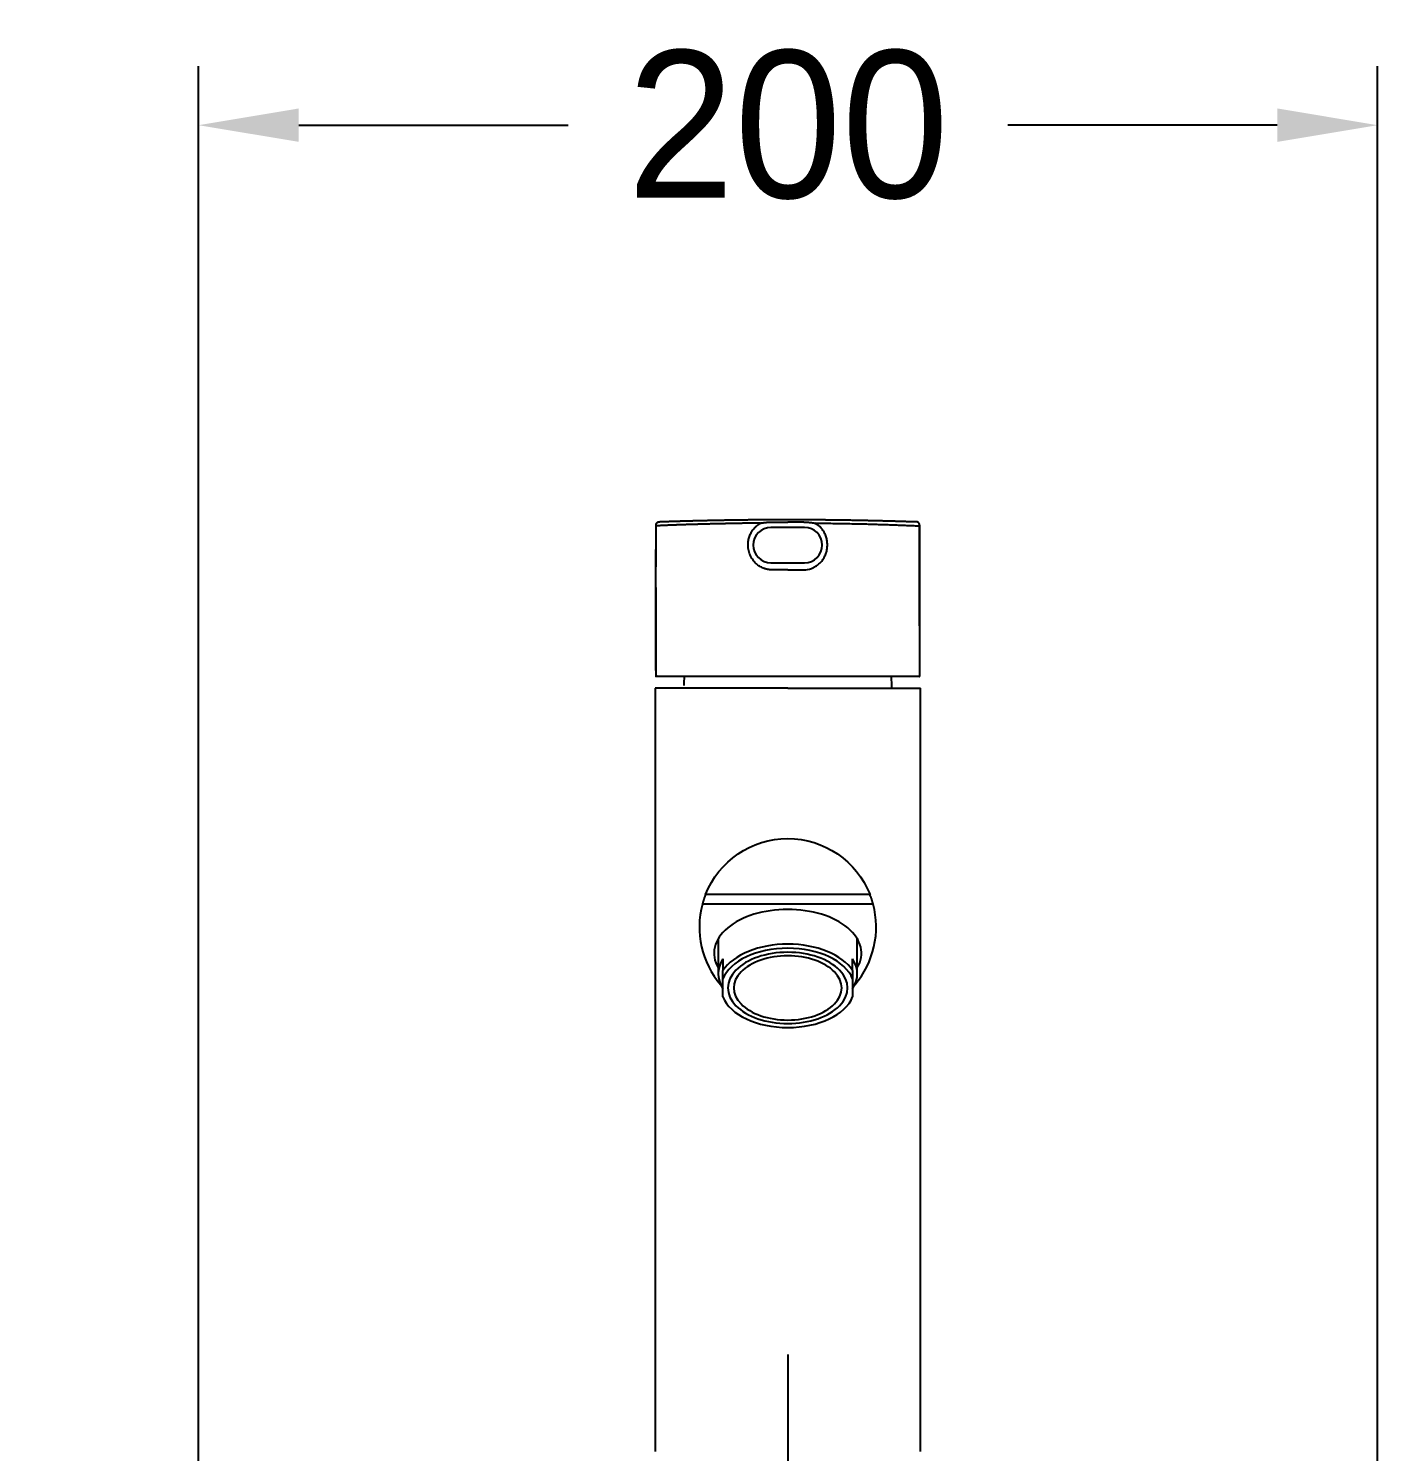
# Model space of a CAD drawing. Header units: millimetres. Extents: x 0 to 1800, y -67 to 2530.
# Drawn here: x 293.9 to 522.8, y 938.6 to 1180.1 of the extents above; entities that cross this region are included whole.
import ezdxf
from ezdxf.lldxf.tags import DXFTag

# ---------------------------------------------------------------- set-up
doc = ezdxf.new("R2010")
doc.units = ezdxf.units.MM
doc.layers.get('Defpoints').update_dxf_attribs({"color": 1})
doc.layers.add('내부선 및 부속', color=4, linetype='Continuous')
doc.layers.add('중심선', color=1, linetype='DASHED')
doc.styles.add('____', font='Gulim.ttf')
tags = doc.linetypes.add('DASHDOT', pattern=[70, 31, -13, 13, -13]).pattern_tags.tags
tags[10:11] = [DXFTag(74, 4), DXFTag(75, 0), DXFTag(340, '0'), DXFTag(46, 0.0), DXFTag(50, 0.0), DXFTag(44, 0.0), DXFTag(45, 0.0)]
tags[8:9] = [DXFTag(74, 4), DXFTag(75, 0), DXFTag(340, '0'), DXFTag(46, 0.0), DXFTag(50, 0.0), DXFTag(44, 0.0), DXFTag(45, 0.0)]
tags[6:7] = [DXFTag(74, 4), DXFTag(75, 0), DXFTag(340, '0'), DXFTag(46, 0.0), DXFTag(50, 0.0), DXFTag(44, 0.0), DXFTag(45, 0.0)]
tags[4:5] = [DXFTag(74, 4), DXFTag(75, 0), DXFTag(340, '0'), DXFTag(46, 0.0), DXFTag(50, 0.0), DXFTag(44, 0.0), DXFTag(45, 0.0)]
tags = doc.linetypes.add('DASHED', pattern=[25.72, 12.86, -12.86]).pattern_tags.tags
tags[6:7] = [DXFTag(74, 4), DXFTag(75, 0), DXFTag(340, '0'), DXFTag(46, 0.0), DXFTag(50, 0.0), DXFTag(44, 0.0), DXFTag(45, 0.0)]
tags[4:5] = [DXFTag(74, 4), DXFTag(75, 0), DXFTag(340, '0'), DXFTag(46, 0.0), DXFTag(50, 0.0), DXFTag(44, 0.0), DXFTag(45, 0.0)]
doc.dimstyles.new('MSADIM', dxfattribs={"dimtxt": 33, "dimasz": 17, "dimexe": 10, "dimexo": 7.5, "dimgap": 10, "dimtad": 0, "dimtih": 1, "dimtoh": 1, "dimdec": 0, "dimzin": 1, "dimdsep": 46, "dimtxsty": '____', "dimcen": 11.25, "dimadec": 0, "dimazin": 0, "dimtfac": 1, "dimtdec": 0, "dimtix": 1, "dimtmove": 0, "dimatfit": 3, "dimfxl": 1, "dimtolj": 1, "dimtzin": 1, "dimarcsym": 0})

# ---------------------------------------------------------------- blocks, each defined once
blk = doc.blocks.new('*D39')
at = {"color": 0, "lineweight": -2, "transparency": 16777216}
for p, q in [((322.79, 875.03), (322.79, 1173.65)), ((522.79, 875.03), (522.79, 1173.65)), ((339.79, 1163.65), (385.5, 1163.65)), ((505.79, 1163.65), (460.09, 1163.65))]:
    blk.add_line(p, q, dxfattribs=at)
at = {"color": 0, "transparency": 16777216}
for points in [[(339.79, 1166.49), (339.79, 1160.82), (322.79, 1163.65)], [(505.79, 1166.49), (505.79, 1160.82), (522.79, 1163.65)]]:
    blk.add_solid(points, dxfattribs=at)
at = {"layer": 'Defpoints', "color": 0, "transparency": 16777216}
for p in [(322.79, 1163.65), (322.79, 867.53), (522.79, 867.53)]:
    blk.add_point(p, dxfattribs=at)
at = {"color": 0, "transparency": 16777216, "insert": (422.79, 1163.65), "char_height": 25, "attachment_point": 5, "style": '____', "bg_fill": 3, "box_fill_scale": 1.1, "bg_fill_color": 256, "bg_fill_true_color": 13158600, "bg_fill_transparency": 0}
blk.add_mtext('\\A1;200', dxfattribs=at)
blk = doc.blocks.new('*D42')
at = {"color": 0, "lineweight": -2, "transparency": 16777216}
for p, q in [((151.38, 952.12), (151.38, 969.12)), ((197.52, 935.12), (141.38, 935.12)), ((295.29, 850.03), (141.38, 850.03)), ((151.38, 833.03), (151.38, 816.03))]:
    blk.add_line(p, q, dxfattribs=at)
at = {"color": 0, "transparency": 16777216}
for points in [[(148.55, 952.12), (154.22, 952.12), (151.38, 935.12)], [(148.55, 833.03), (154.22, 833.03), (151.38, 850.03)]]:
    blk.add_solid(points, dxfattribs=at)
at = {"layer": 'Defpoints', "color": 0, "transparency": 16777216}
for p in [(151.38, 935.12), (205.02, 935.12), (302.79, 850.03)]:
    blk.add_point(p, dxfattribs=at)
at = {"color": 0, "transparency": 16777216, "insert": (151.38, 892.57), "char_height": 25, "attachment_point": 5, "style": '____', "bg_fill": 3, "box_fill_scale": 1.1, "bg_fill_color": 256, "bg_fill_true_color": 13158600, "bg_fill_transparency": 0}
blk.add_mtext('\\A1;85', dxfattribs=at)

msp = doc.modelspace()

# ---------------------------------------------------------------- dimensions: what is measured, and where the dimension line sits
dim = msp.add_linear_dim(base=(322.79, 1163.65), p1=(522.79, 867.53), p2=(322.79, 867.53), dimstyle='MSADIM', override={"dimtxt": 25, "dimtofl": 0, "dimfxl": 1.25, "dimtfill": 1})
dim.commit()
dim.dimension.update_dxf_attribs({"geometry": '*D39', "text_midpoint": (422.79, 1163.65)})
dim = msp.add_linear_dim(base=(151.38, 935.12), p1=(302.79, 850.03), p2=(205.02, 935.12), angle=90, dimstyle='MSADIM', override={"dimtxt": 25, "dimtofl": 0, "dimfxl": 1.25, "dimtfill": 1})
dim.commit()
dim.dimension.update_dxf_attribs({"geometry": '*D42', "text_midpoint": (151.38, 892.57)})

# ---------------------------------------------------------------- next in the draw order: linework, layer by layer
at = {"layer": '내부선 및 부속', "extrusion": (-1, -2.22045e-16, 6.12323e-17)}
for p, q in [((400.97, 1096.39), (400.97, 1096.39)), ((444.51, 1096.39), (444.51, 1096.39)), ((425.59, 1095.42), (419.89, 1095.42)), ((419.89, 1089.42), (425.59, 1089.42)), ((422.74, 1068.12), (400.24, 1068.12)), ((400.24, 1068.12), (400.24, 938.65)), ((422.74, 1068.12), (445.24, 1068.12)), ((445.24, 938.65), (445.24, 1068.12)), ((437.23, 1031.51), (408.26, 1031.51)), ((436.7, 1033.12), (408.79, 1033.12)), ((410.94, 1025.62), (410.94, 1019.71)), ((434.54, 1019.71), (434.54, 1025.62)), ((411.74, 1022.25), (411.74, 1020.24)), ((433.74, 1020.24), (433.74, 1022.25)), ((411.74, 1015.76), (411.74, 1018.84)), ((433.74, 1018.84), (433.74, 1015.76)), ((414.81, 1012.5), (415.15, 1012.32)), ((430.33, 1012.32), (430.67, 1012.5))]:
    msp.add_line(p, q, dxfattribs=at)
at = {"layer": '내부선 및 부속'}
for centre, radius, start, end in [((419.89, 1092.42), 3, 90, 180), ((425.59, 1092.42), 3, 0, 90), ((419.89, 1092.42), 3, 180, 270), ((425.59, 1092.42), 3, 270, 0), ((433.45, 1068.02), 28.36, 175.7274, 178.8354), ((412.03, 1068.02), 28.36, 0, 4.2714), ((433.45, 1068.02), 28.36, 179.4001, 180), ((422.74, 1027.62), 15, 164.9433, 220.7087), ((422.74, 1027.62), 15, 319.2913, 15.0567)]:
    msp.add_arc(centre, radius, start, end, dxfattribs=at)
at = {"layer": '내부선 및 부속', "extrusion": (-6.12323e-17, -1.35963e-32, -1)}
for start, end in [(21.5255, 90), (90, 158.4745)]:
    msp.add_arc((-422.74, 1027.62), 15, start, end, dxfattribs=at)
at = {"layer": '내부선 및 부속'}
for centre, major_axis, start_param, end_param in [((422.74, 1023.17), (-12.5, 0), 4.712389, 6.619385), ((422.74, 1023.17), (-12.5, 0), 2.805393, 4.712389), ((422.74, 1017.7), (-11.8, 0), 4.712389, 5.912843), ((422.74, 1017.3), (11.3, 0), 0.230941, 2.910651), ((422.74, 1017.7), (-11.8, 0), 3.511935, 4.712389), ((422.74, 1019.71), (-11.8, 0), 5.912843, 6.653528), ((422.74, 1017.3), (10.15, 0), 1.570796, 4.712389), ((422.74, 1017.3), (9.15, 0), 1.570796, 4.712389), ((422.74, 1017.3), (-10.15, 0), 1.570796, 4.712389), ((422.74, 1017.3), (-9.15, 0), 1.570796, 4.712389), ((422.74, 1019.71), (-11.8, 0), 2.77125, 3.511935), ((422.74, 1017.3), (11.3, 0), 3.372534, 6.052244), ((422.74, 1017.7), (-11.8, 0), 0.834172, 0.834187), ((422.74, 1017.7), (-11.8, 0), 2.307406, 2.30742)]:
    msp.add_ellipse(centre, major_axis=major_axis, ratio=0.595228, start_param=start_param, end_param=end_param, dxfattribs=at)
for points, knots in [([(400.39, 1095.79), (400.39, 1095.8), (400.39, 1095.81), (400.39, 1095.82), (400.39, 1095.83), (400.39, 1095.84), (400.39, 1095.85), (400.4, 1095.87), (400.4, 1095.88), (400.4, 1095.89), (400.4, 1095.9), (400.4, 1095.92), (400.41, 1095.93), (400.41, 1095.94), (400.41, 1095.95), (400.42, 1095.97), (400.42, 1095.98), (400.42, 1095.99), (400.43, 1096), (400.43, 1096.01), (400.44, 1096.03), (400.44, 1096.04), (400.45, 1096.05), (400.46, 1096.06), (400.46, 1096.07), (400.47, 1096.09), (400.48, 1096.1), (400.48, 1096.11), (400.49, 1096.12), (400.5, 1096.13), (400.5, 1096.14), (400.51, 1096.15), (400.52, 1096.16), (400.53, 1096.17), (400.54, 1096.19), (400.55, 1096.2), (400.56, 1096.21), (400.57, 1096.22), (400.58, 1096.23), (400.59, 1096.24), (400.6, 1096.25), (400.61, 1096.26), (400.63, 1096.27), (400.64, 1096.28), (400.66, 1096.29), (400.67, 1096.3), (400.69, 1096.31), (400.71, 1096.32), (400.73, 1096.33), (400.75, 1096.34), (400.76, 1096.35), (400.79, 1096.36), (400.81, 1096.36), (400.83, 1096.37), (400.85, 1096.38), (400.87, 1096.38), (400.9, 1096.39), (400.92, 1096.39), (400.95, 1096.39), (400.96, 1096.39), (400.97, 1096.39)], [0, 0, 0, 0, 0.012764, 0.025613, 0.038546, 0.051561, 0.064659, 0.077839, 0.091102, 0.104447, 0.117876, 0.13139, 0.144988, 0.158669, 0.172428, 0.186262, 0.200166, 0.214137, 0.22817, 0.242262, 0.256408, 0.270605, 0.284848, 0.299135, 0.313462, 0.327825, 0.342221, 0.356647, 0.371101, 0.385579, 0.400079, 0.4146, 0.429139, 0.443696, 0.458268, 0.472854, 0.487452, 0.50302, 0.51932, 0.536344, 0.554085, 0.572531, 0.591669, 0.611483, 0.631954, 0.653061, 0.67478, 0.697081, 0.719933, 0.743303, 0.767167, 0.791509, 0.816307, 0.841538, 0.867172, 0.893176, 0.919511, 0.946129, 0.972979, 1, 1, 1, 1]), ([(400.39, 1095.79), (400.39, 1095.8), (400.39, 1095.81), (400.39, 1095.82), (400.39, 1095.83), (400.39, 1095.84), (400.39, 1095.85), (400.4, 1095.87), (400.4, 1095.88), (400.4, 1095.89), (400.4, 1095.9), (400.4, 1095.92), (400.41, 1095.93), (400.41, 1095.94), (400.41, 1095.95), (400.42, 1095.97), (400.42, 1095.98), (400.42, 1095.99), (400.43, 1096), (400.43, 1096.01), (400.44, 1096.03), (400.44, 1096.04), (400.45, 1096.05), (400.46, 1096.06), (400.46, 1096.07), (400.47, 1096.09), (400.47, 1096.1), (400.48, 1096.11), (400.49, 1096.12), (400.5, 1096.13), (400.5, 1096.14), (400.51, 1096.15), (400.52, 1096.16), (400.53, 1096.17), (400.54, 1096.19), (400.55, 1096.2), (400.57, 1096.22), (400.6, 1096.25), (400.64, 1096.28), (400.69, 1096.31), (400.73, 1096.33), (400.76, 1096.35), (400.79, 1096.36), (400.81, 1096.36), (400.83, 1096.37), (400.85, 1096.38), (400.88, 1096.38), (400.9, 1096.39), (400.92, 1096.39), (400.95, 1096.39), (400.96, 1096.39), (400.97, 1096.39)], [0, 0, 0, 0, 0.013002, 0.026054, 0.039157, 0.052311, 0.065518, 0.078777, 0.092088, 0.105453, 0.118872, 0.132344, 0.145872, 0.159454, 0.173092, 0.186785, 0.200535, 0.214342, 0.228206, 0.242127, 0.256106, 0.270143, 0.284239, 0.298395, 0.312609, 0.326883, 0.341218, 0.355613, 0.370069, 0.384586, 0.399165, 0.413806, 0.428509, 0.443274, 0.458103, 0.472994, 0.48795, 0.550223, 0.613074, 0.67652, 0.740579, 0.766472, 0.792376, 0.81829, 0.844216, 0.870152, 0.896099, 0.922058, 0.948027, 0.974008, 1, 1, 1, 1]), ([(418.14, 1096.14), (418.11, 1096.14), (418.06, 1096.14), (417.98, 1096.14), (417.9, 1096.14), (417.81, 1096.14), (417.73, 1096.14), (417.65, 1096.14), (417.57, 1096.14), (417.49, 1096.14), (417.41, 1096.14), (417.32, 1096.14), (417.24, 1096.13), (417.16, 1096.13), (417.07, 1096.13), (416.99, 1096.13), (416.91, 1096.13), (416.82, 1096.13), (416.74, 1096.13), (416.65, 1096.13), (416.57, 1096.13), (416.49, 1096.13), (416.4, 1096.12), (416.31, 1096.12), (416.23, 1096.12), (416.14, 1096.12), (416.06, 1096.12), (415.97, 1096.12), (415.88, 1096.12), (415.8, 1096.12), (415.71, 1096.12), (415.62, 1096.11), (415.54, 1096.11), (415.45, 1096.11), (415.36, 1096.11), (415.27, 1096.11), (415.18, 1096.11), (415.09, 1096.11), (415.01, 1096.11), (414.92, 1096.1), (414.83, 1096.1), (414.74, 1096.1), (414.65, 1096.1), (414.56, 1096.1), (414.47, 1096.1), (414.38, 1096.1), (414.29, 1096.09), (414.2, 1096.09), (414.11, 1096.09), (414.01, 1096.09), (413.92, 1096.09), (413.83, 1096.09), (413.74, 1096.08), (413.65, 1096.08), (413.56, 1096.08), (413.46, 1096.08), (413.37, 1096.08), (413.28, 1096.08), (413.19, 1096.07), (413.09, 1096.07), (413, 1096.07), (412.91, 1096.07), (412.82, 1096.07), (412.72, 1096.07), (412.63, 1096.06), (412.53, 1096.06), (412.44, 1096.06), (412.35, 1096.06), (412.25, 1096.06), (412.16, 1096.05), (412.06, 1096.05), (411.97, 1096.05), (411.87, 1096.05), (411.78, 1096.05), (411.69, 1096.04), (411.59, 1096.04), (411.5, 1096.04), (411.4, 1096.04), (411.3, 1096.04), (411.21, 1096.03), (411.11, 1096.03), (411.02, 1096.03), (410.92, 1096.03), (410.83, 1096.03), (410.73, 1096.02), (410.63, 1096.02), (410.54, 1096.02), (410.44, 1096.02), (410.35, 1096.01), (410.25, 1096.01), (410.15, 1096.01), (410.06, 1096.01), (409.96, 1096.01), (409.86, 1096), (409.77, 1096), (409.67, 1096), (409.57, 1096), (409.48, 1095.99), (409.38, 1095.99), (409.28, 1095.99), (409.19, 1095.99), (409.09, 1095.98), (408.99, 1095.98), (408.9, 1095.98), (408.8, 1095.98), (408.7, 1095.97), (408.61, 1095.97), (408.51, 1095.97), (408.38, 1095.97), (408.21, 1095.96), (408.01, 1095.96), (407.81, 1095.95), (407.61, 1095.94), (407.42, 1095.94), (407.22, 1095.93), (407.03, 1095.93), (406.85, 1095.92), (406.66, 1095.92), (406.48, 1095.91), (406.3, 1095.91), (406.12, 1095.9), (405.95, 1095.9), (405.78, 1095.89), (405.61, 1095.89), (405.44, 1095.88), (405.28, 1095.88), (405.11, 1095.87), (404.95, 1095.86), (404.8, 1095.86), (404.64, 1095.85), (404.49, 1095.85), (404.34, 1095.84), (404.19, 1095.84), (404.04, 1095.83), (403.9, 1095.83), (403.76, 1095.82), (403.62, 1095.82), (403.48, 1095.81), (403.35, 1095.81), (403.21, 1095.8), (403.08, 1095.8), (402.96, 1095.79), (402.83, 1095.79), (402.71, 1095.78), (402.58, 1095.78), (402.46, 1095.77), (402.35, 1095.77), (402.23, 1095.76), (402.12, 1095.76), (402, 1095.75), (401.9, 1095.75), (401.79, 1095.75), (401.68, 1095.74), (401.58, 1095.74), (401.48, 1095.73), (401.38, 1095.73), (401.28, 1095.72), (401.18, 1095.72), (401.09, 1095.71), (400.99, 1095.71), (400.9, 1095.7), (400.81, 1095.7), (400.72, 1095.69), (400.64, 1095.69), (400.55, 1095.68), (400.47, 1095.68), (400.42, 1095.68), (400.39, 1095.67)], [0, 0, 0, 0, 0.003672, 0.007358, 0.011058, 0.014773, 0.018502, 0.022246, 0.026004, 0.029777, 0.033564, 0.037366, 0.041181, 0.045012, 0.048857, 0.052716, 0.05659, 0.060478, 0.06438, 0.068297, 0.072229, 0.076174, 0.080135, 0.08411, 0.088099, 0.092103, 0.096121, 0.100153, 0.1042, 0.108262, 0.112338, 0.116428, 0.120533, 0.124653, 0.128786, 0.132935, 0.137097, 0.141275, 0.145466, 0.149673, 0.153893, 0.158128, 0.162378, 0.166642, 0.170921, 0.175214, 0.179521, 0.183843, 0.18818, 0.192531, 0.196896, 0.201276, 0.20567, 0.210079, 0.214503, 0.218941, 0.223393, 0.22786, 0.232342, 0.236837, 0.241348, 0.245873, 0.250412, 0.254966, 0.259535, 0.264118, 0.268715, 0.273328, 0.277954, 0.282595, 0.287251, 0.291921, 0.296606, 0.301305, 0.306019, 0.310748, 0.315491, 0.320248, 0.32502, 0.329807, 0.334608, 0.339424, 0.344255, 0.3491, 0.353959, 0.358834, 0.363723, 0.368626, 0.373544, 0.378477, 0.383425, 0.388387, 0.393363, 0.398355, 0.403361, 0.408382, 0.413417, 0.418468, 0.423533, 0.428612, 0.433707, 0.438816, 0.44394, 0.449079, 0.454232, 0.459401, 0.464584, 0.469781, 0.474994, 0.48607, 0.497076, 0.508011, 0.518875, 0.529669, 0.540392, 0.551045, 0.561626, 0.572137, 0.582578, 0.592947, 0.603246, 0.613474, 0.623631, 0.633717, 0.643732, 0.653677, 0.66355, 0.673352, 0.683083, 0.692743, 0.702332, 0.71185, 0.721296, 0.730672, 0.739976, 0.749209, 0.75837, 0.767461, 0.776479, 0.785427, 0.794303, 0.803108, 0.811842, 0.820504, 0.829095, 0.837614, 0.846062, 0.854438, 0.862743, 0.870977, 0.879138, 0.887229, 0.895248, 0.903195, 0.911071, 0.918875, 0.926608, 0.934269, 0.941859, 0.949377, 0.956824, 0.964199, 0.971502, 0.978734, 0.985894, 0.992983, 1, 1, 1, 1]), ([(400.97, 1096.39), (400.98, 1096.39), (401.01, 1096.39), (401.05, 1096.39), (401.09, 1096.4), (401.13, 1096.4), (401.18, 1096.4), (401.22, 1096.4), (401.26, 1096.4), (401.3, 1096.4), (401.34, 1096.4), (401.39, 1096.41), (401.43, 1096.41), (401.47, 1096.41), (401.51, 1096.41), (401.56, 1096.41), (401.6, 1096.41), (401.64, 1096.41), (401.69, 1096.42), (401.73, 1096.42), (401.77, 1096.42), (401.82, 1096.42), (401.86, 1096.42), (401.91, 1096.42), (401.95, 1096.43), (402, 1096.43), (402.04, 1096.43), (402.08, 1096.43), (402.13, 1096.43), (402.18, 1096.43), (402.22, 1096.43), (402.27, 1096.44), (402.31, 1096.44), (402.36, 1096.44), (402.4, 1096.44), (402.45, 1096.44), (402.5, 1096.44), (402.54, 1096.44), (402.59, 1096.45), (402.64, 1096.45), (402.69, 1096.45), (402.73, 1096.45), (402.78, 1096.45), (402.83, 1096.45), (402.88, 1096.45), (402.92, 1096.46), (402.97, 1096.46), (403.02, 1096.46), (403.07, 1096.46), (403.12, 1096.46), (403.17, 1096.46), (403.22, 1096.47), (403.27, 1096.47), (403.31, 1096.47), (403.36, 1096.47), (403.41, 1096.47), (403.46, 1096.47), (403.51, 1096.47), (403.56, 1096.48), (403.61, 1096.48), (403.67, 1096.48), (403.72, 1096.48), (403.77, 1096.48), (403.82, 1096.48), (403.87, 1096.49), (403.92, 1096.49), (403.97, 1096.49), (404.02, 1096.49), (404.08, 1096.49), (404.13, 1096.49), (404.18, 1096.49), (404.23, 1096.5), (404.29, 1096.5), (404.34, 1096.5), (404.39, 1096.5), (404.44, 1096.5), (404.5, 1096.5), (404.55, 1096.51), (404.61, 1096.51), (404.66, 1096.51), (404.71, 1096.51), (404.77, 1096.51), (404.82, 1096.51), (404.88, 1096.51), (404.93, 1096.52), (404.99, 1096.52), (405.22, 1096.52), (405.63, 1096.54), (406.24, 1096.55), (406.87, 1096.57), (407.52, 1096.58), (408.18, 1096.6), (408.86, 1096.61), (409.55, 1096.63), (410.26, 1096.64), (410.97, 1096.66), (411.71, 1096.67), (412.45, 1096.68), (413.2, 1096.69), (413.96, 1096.71), (414.72, 1096.72), (415.5, 1096.73), (416.08, 1096.73), (416.44, 1096.74), (416.6, 1096.74), (416.76, 1096.74), (416.92, 1096.74), (417.08, 1096.74), (417.23, 1096.74), (417.39, 1096.74), (417.55, 1096.75), (417.71, 1096.75), (417.87, 1096.75), (418.03, 1096.75), (418.19, 1096.75), (418.35, 1096.75), (418.51, 1096.75), (418.67, 1096.75), (418.83, 1096.75), (418.99, 1096.76), (419.15, 1096.76), (419.31, 1096.76), (419.48, 1096.76), (419.64, 1096.76), (419.8, 1096.76), (419.96, 1096.76), (420.12, 1096.76), (420.28, 1096.76), (420.45, 1096.76), (420.61, 1096.76), (420.77, 1096.76), (420.94, 1096.76), (421.1, 1096.76), (421.26, 1096.76), (421.43, 1096.77), (421.59, 1096.77), (421.75, 1096.77), (421.92, 1096.77), (422.08, 1096.77), (422.25, 1096.77), (422.41, 1096.77), (422.58, 1096.77), (422.69, 1096.77), (422.74, 1096.77)], [0, 0, 0, 0, 0.002964, 0.005926, 0.008887, 0.011846, 0.014804, 0.017761, 0.020716, 0.02367, 0.026623, 0.029574, 0.032524, 0.035473, 0.038421, 0.041367, 0.044313, 0.047257, 0.0502, 0.053142, 0.056083, 0.059023, 0.061963, 0.064901, 0.067838, 0.070774, 0.073709, 0.076644, 0.079578, 0.08251, 0.085442, 0.088374, 0.091304, 0.094234, 0.097163, 0.100092, 0.10302, 0.105947, 0.108874, 0.1118, 0.114726, 0.117651, 0.120575, 0.1235, 0.126424, 0.129347, 0.13227, 0.135193, 0.138115, 0.141037, 0.143959, 0.146881, 0.149802, 0.152723, 0.155645, 0.158566, 0.161486, 0.164407, 0.167328, 0.170249, 0.173169, 0.17609, 0.179011, 0.181932, 0.184853, 0.187774, 0.190695, 0.193617, 0.196538, 0.19946, 0.202382, 0.205305, 0.208228, 0.211151, 0.214074, 0.216998, 0.219922, 0.222847, 0.225772, 0.228698, 0.231624, 0.234551, 0.237479, 0.240407, 0.243335, 0.246265, 0.249195, 0.280337, 0.311452, 0.34257, 0.373723, 0.404959, 0.436212, 0.467513, 0.498895, 0.530271, 0.561594, 0.592894, 0.624203, 0.655437, 0.686651, 0.717876, 0.749145, 0.755401, 0.761654, 0.767906, 0.774156, 0.780403, 0.78665, 0.792895, 0.79914, 0.805384, 0.811627, 0.817871, 0.824114, 0.830358, 0.836603, 0.842848, 0.849095, 0.855343, 0.861592, 0.867844, 0.874097, 0.880353, 0.886612, 0.892873, 0.899138, 0.905406, 0.911678, 0.917953, 0.924233, 0.930517, 0.936805, 0.943099, 0.949398, 0.955702, 0.962011, 0.968327, 0.974648, 0.980976, 0.98731, 0.993652, 1, 1, 1, 1]), ([(420.03, 1088.22), (420.02, 1088.22), (420, 1088.22), (419.97, 1088.23), (419.94, 1088.23), (419.91, 1088.23), (419.88, 1088.23), (419.85, 1088.23), (419.83, 1088.23), (419.8, 1088.23), (419.77, 1088.23), (419.74, 1088.24), (419.71, 1088.24), (419.68, 1088.24), (419.65, 1088.24), (419.62, 1088.25), (419.6, 1088.25), (419.57, 1088.25), (419.54, 1088.26), (419.51, 1088.26), (419.48, 1088.27), (419.45, 1088.27), (419.42, 1088.27), (419.4, 1088.28), (419.37, 1088.28), (419.34, 1088.29), (419.31, 1088.29), (419.28, 1088.3), (419.26, 1088.31), (419.23, 1088.31), (419.2, 1088.32), (419.17, 1088.32), (419.14, 1088.33), (419.11, 1088.34), (419.09, 1088.34), (419.06, 1088.35), (419.03, 1088.36), (419, 1088.37), (418.98, 1088.37), (418.95, 1088.38), (418.92, 1088.39), (418.89, 1088.4), (418.86, 1088.41), (418.84, 1088.42), (418.81, 1088.43), (418.78, 1088.44), (418.75, 1088.45), (418.63, 1088.49), (418.41, 1088.58), (418.11, 1088.74), (417.82, 1088.92), (417.55, 1089.12), (417.29, 1089.35), (417.06, 1089.61), (416.84, 1089.88), (416.63, 1090.2), (416.43, 1090.57), (416.25, 1091), (416.12, 1091.45), (416.04, 1091.92), (416.01, 1092.38), (416.02, 1092.81), (416.07, 1093.2), (416.14, 1093.54), (416.24, 1093.87), (416.37, 1094.19), (416.52, 1094.5), (416.69, 1094.79), (416.88, 1095.07), (417.04, 1095.26), (417.15, 1095.37), (417.19, 1095.42), (417.24, 1095.46), (417.28, 1095.51), (417.33, 1095.55), (417.37, 1095.6), (417.42, 1095.64), (417.47, 1095.68), (417.52, 1095.72), (417.56, 1095.76), (417.61, 1095.8), (417.66, 1095.84), (417.71, 1095.87), (417.76, 1095.91), (417.82, 1095.95), (417.87, 1095.98), (417.92, 1096.01), (417.97, 1096.05), (418.03, 1096.08), (418.08, 1096.11), (418.12, 1096.13), (418.14, 1096.14)], [0, 0, 0, 0, 0.002658, 0.005314, 0.007968, 0.010619, 0.013269, 0.015916, 0.018562, 0.021206, 0.023848, 0.02649, 0.029129, 0.031768, 0.034406, 0.037042, 0.039678, 0.042314, 0.044949, 0.047583, 0.050218, 0.052852, 0.055486, 0.058121, 0.060756, 0.063391, 0.066027, 0.068664, 0.071301, 0.073939, 0.076579, 0.07922, 0.081862, 0.084506, 0.087151, 0.089798, 0.092447, 0.095098, 0.097751, 0.100407, 0.103065, 0.105725, 0.108388, 0.111054, 0.113723, 0.116395, 0.11907, 0.121749, 0.152939, 0.184005, 0.215157, 0.246605, 0.278292, 0.3098, 0.341343, 0.373138, 0.415702, 0.457931, 0.500353, 0.543038, 0.585266, 0.627561, 0.659344, 0.690857, 0.72231, 0.753911, 0.785189, 0.816248, 0.847291, 0.87852, 0.884373, 0.89021, 0.896033, 0.901844, 0.907642, 0.913431, 0.919211, 0.924983, 0.93075, 0.936512, 0.942271, 0.948028, 0.953785, 0.959543, 0.965303, 0.971068, 0.976838, 0.982614, 0.988399, 0.994194, 1, 1, 1, 1]), ([(418.14, 1096.14), (418.15, 1096.15), (418.18, 1096.15), (418.22, 1096.16), (418.27, 1096.17), (418.31, 1096.17), (418.35, 1096.18), (418.4, 1096.19), (418.44, 1096.2), (418.48, 1096.2), (418.53, 1096.21), (418.57, 1096.22), (418.62, 1096.22), (418.66, 1096.23), (418.71, 1096.23), (418.75, 1096.24), (418.8, 1096.24), (418.85, 1096.25), (418.89, 1096.25), (418.94, 1096.26), (418.99, 1096.26), (419.03, 1096.27), (419.08, 1096.27), (419.13, 1096.28), (419.17, 1096.28), (419.22, 1096.28), (419.27, 1096.29), (419.32, 1096.29), (419.37, 1096.29), (419.42, 1096.3), (419.46, 1096.3), (419.51, 1096.3), (419.56, 1096.3), (419.61, 1096.3), (419.66, 1096.31), (419.71, 1096.31), (419.76, 1096.31), (419.81, 1096.31), (419.86, 1096.31), (419.91, 1096.31), (419.96, 1096.31), (420, 1096.31), (420.01, 1096.31)], [0, 0, 0, 0, 0.023127, 0.046347, 0.06966, 0.093066, 0.116565, 0.140157, 0.163843, 0.187622, 0.211494, 0.235461, 0.259521, 0.283676, 0.307926, 0.332271, 0.356712, 0.381248, 0.405881, 0.43061, 0.455436, 0.48036, 0.505382, 0.530502, 0.555721, 0.58104, 0.606458, 0.631976, 0.657595, 0.683315, 0.709137, 0.73506, 0.761086, 0.787215, 0.813448, 0.839784, 0.866224, 0.892769, 0.919418, 0.946173, 0.973033, 1, 1, 1, 1]), ([(422.74, 1096.77), (422.77, 1096.77), (422.82, 1096.77), (422.9, 1096.77), (422.97, 1096.77), (423.05, 1096.77), (423.13, 1096.77), (423.21, 1096.77), (423.28, 1096.77), (423.36, 1096.77), (423.44, 1096.77), (423.52, 1096.77), (423.59, 1096.77), (423.67, 1096.77), (423.75, 1096.77), (423.83, 1096.77), (423.9, 1096.77), (423.98, 1096.77), (424.06, 1096.77), (424.13, 1096.77), (424.21, 1096.76), (424.29, 1096.76), (424.36, 1096.76), (424.44, 1096.76), (424.52, 1096.76), (424.6, 1096.76), (424.67, 1096.76), (424.75, 1096.76), (424.83, 1096.76), (424.9, 1096.76), (424.98, 1096.76), (425.05, 1096.76), (425.13, 1096.76), (425.21, 1096.76), (425.28, 1096.76), (425.36, 1096.76), (425.44, 1096.76), (425.51, 1096.76), (425.59, 1096.76), (425.67, 1096.76), (425.74, 1096.76), (425.82, 1096.76), (425.89, 1096.76), (425.97, 1096.76), (426.05, 1096.76), (426.12, 1096.76), (426.2, 1096.76), (426.27, 1096.76), (426.35, 1096.76), (426.42, 1096.76), (426.5, 1096.76), (426.58, 1096.75), (426.65, 1096.75), (426.73, 1096.75), (426.8, 1096.75), (426.88, 1096.75), (426.95, 1096.75), (427.03, 1096.75), (427.1, 1096.75), (427.18, 1096.75), (427.25, 1096.75), (427.33, 1096.75), (427.41, 1096.75), (427.48, 1096.75), (427.56, 1096.75), (427.63, 1096.75), (427.71, 1096.75), (427.78, 1096.75), (427.86, 1096.75), (427.93, 1096.75), (428.01, 1096.74), (428.08, 1096.74), (428.15, 1096.74), (428.23, 1096.74), (428.3, 1096.74), (428.38, 1096.74), (428.45, 1096.74), (428.53, 1096.74), (428.6, 1096.74), (428.68, 1096.74), (428.75, 1096.74), (428.83, 1096.74), (428.9, 1096.74), (428.97, 1096.74), (429.05, 1096.74), (429.12, 1096.73), (429.43, 1096.73), (429.98, 1096.73), (430.76, 1096.72), (431.53, 1096.71), (432.29, 1096.69), (433.04, 1096.68), (433.78, 1096.67), (434.51, 1096.66), (435.23, 1096.64), (435.93, 1096.63), (436.63, 1096.61), (437.3, 1096.6), (437.96, 1096.58), (438.61, 1096.57), (439.24, 1096.55), (439.85, 1096.54), (440.29, 1096.52), (440.56, 1096.52), (440.67, 1096.51), (440.79, 1096.51), (440.9, 1096.51), (441.02, 1096.5), (441.13, 1096.5), (441.24, 1096.5), (441.35, 1096.49), (441.47, 1096.49), (441.57, 1096.49), (441.68, 1096.48), (441.79, 1096.48), (441.9, 1096.48), (442.01, 1096.47), (442.11, 1096.47), (442.22, 1096.47), (442.32, 1096.46), (442.43, 1096.46), (442.53, 1096.46), (442.63, 1096.45), (442.73, 1096.45), (442.83, 1096.45), (442.93, 1096.44), (443.03, 1096.44), (443.13, 1096.44), (443.23, 1096.43), (443.32, 1096.43), (443.42, 1096.43), (443.52, 1096.43), (443.61, 1096.42), (443.7, 1096.42), (443.8, 1096.42), (443.89, 1096.41), (443.98, 1096.41), (444.07, 1096.41), (444.16, 1096.4), (444.25, 1096.4), (444.34, 1096.4), (444.43, 1096.4), (444.48, 1096.39), (444.51, 1096.39)], [0, 0, 0, 0, 0.002988, 0.005974, 0.008959, 0.011943, 0.014925, 0.017905, 0.020884, 0.023861, 0.026837, 0.029812, 0.032785, 0.035757, 0.038728, 0.041697, 0.044666, 0.047633, 0.050598, 0.053563, 0.056526, 0.059488, 0.06245, 0.06541, 0.068369, 0.071327, 0.074284, 0.07724, 0.080195, 0.083149, 0.086102, 0.089054, 0.092006, 0.094957, 0.097907, 0.100856, 0.103804, 0.106752, 0.109699, 0.112645, 0.115591, 0.118536, 0.12148, 0.124424, 0.127368, 0.130311, 0.133253, 0.136195, 0.139137, 0.142078, 0.145019, 0.147959, 0.150899, 0.153839, 0.156778, 0.159718, 0.162657, 0.165595, 0.168534, 0.171473, 0.174411, 0.177349, 0.180288, 0.183226, 0.186164, 0.189102, 0.192041, 0.194979, 0.197917, 0.200856, 0.203795, 0.206734, 0.209673, 0.212612, 0.215552, 0.218491, 0.221432, 0.224372, 0.227313, 0.230254, 0.233196, 0.236138, 0.23908, 0.242023, 0.244967, 0.247911, 0.250855, 0.282114, 0.313336, 0.344554, 0.375797, 0.407096, 0.438393, 0.469719, 0.501106, 0.532477, 0.563774, 0.595031, 0.626277, 0.657419, 0.688533, 0.719652, 0.750806, 0.75703, 0.763252, 0.769471, 0.775688, 0.781902, 0.788115, 0.794326, 0.800535, 0.806744, 0.812951, 0.819158, 0.825364, 0.83157, 0.837777, 0.843983, 0.850191, 0.856399, 0.862608, 0.868819, 0.875031, 0.881245, 0.887461, 0.89368, 0.899901, 0.906125, 0.912352, 0.918583, 0.924817, 0.931055, 0.937297, 0.943544, 0.949795, 0.956051, 0.962312, 0.968579, 0.974851, 0.981129, 0.987413, 0.993703, 1, 1, 1, 1]), ([(425.45, 1088.22), (425.9, 1088.23), (426.34, 1088.3), (426.96, 1088.53), (427.16, 1088.62), (427.55, 1088.84), (427.92, 1089.1), (428.41, 1089.57), (428.82, 1090.13), (429.14, 1090.74), (429.36, 1091.41), (429.47, 1092.11), (429.47, 1092.81), (429.36, 1093.5), (429.14, 1094.17), (428.82, 1094.78), (428.27, 1095.5), (427.74, 1095.93), (427.35, 1096.14)], [0, 0, 0, 0, 0.125, 0.125, 0.1875, 0.1875, 0.25, 0.3125, 0.375, 0.4375, 0.5, 0.5625, 0.625, 0.6875, 0.75, 0.8125, 0.875, 1, 1, 1, 1]), ([(425.47, 1096.31), (425.49, 1096.31), (425.52, 1096.31), (425.57, 1096.31), (425.62, 1096.31), (425.67, 1096.31), (425.72, 1096.31), (425.77, 1096.31), (425.82, 1096.31), (425.87, 1096.3), (425.92, 1096.3), (425.97, 1096.3), (426.02, 1096.3), (426.07, 1096.3), (426.12, 1096.29), (426.16, 1096.29), (426.21, 1096.29), (426.26, 1096.28), (426.31, 1096.28), (426.36, 1096.28), (426.4, 1096.27), (426.45, 1096.27), (426.5, 1096.26), (426.54, 1096.26), (426.59, 1096.25), (426.64, 1096.25), (426.68, 1096.24), (426.73, 1096.24), (426.77, 1096.23), (426.82, 1096.23), (426.86, 1096.22), (426.91, 1096.22), (426.95, 1096.21), (427, 1096.2), (427.04, 1096.2), (427.09, 1096.19), (427.13, 1096.18), (427.17, 1096.17), (427.22, 1096.17), (427.26, 1096.16), (427.3, 1096.15), (427.33, 1096.15), (427.35, 1096.14)], [0, 0, 0, 0, 0.026967, 0.053828, 0.080583, 0.107233, 0.133777, 0.160218, 0.186554, 0.212787, 0.238916, 0.264942, 0.290866, 0.316688, 0.342408, 0.368027, 0.393545, 0.418963, 0.444282, 0.469501, 0.494621, 0.519643, 0.544567, 0.569393, 0.594122, 0.618755, 0.643291, 0.667732, 0.692077, 0.716326, 0.740481, 0.764542, 0.788508, 0.812381, 0.836159, 0.859844, 0.883436, 0.906935, 0.930341, 0.953653, 0.976873, 1, 1, 1, 1]), ([(427.35, 1096.14), (427.8, 1096.14), (428.48, 1096.13), (429.16, 1096.12), (429.6, 1096.12), (430.72, 1096.1), (431.8, 1096.09), (433.08, 1096.06), (433.5, 1096.05), (434.34, 1096.04), (434.76, 1096.03), (435.57, 1096.01), (435.98, 1096), (436.57, 1095.98), (436.77, 1095.98), (437.16, 1095.96), (437.35, 1095.96), (437.92, 1095.94), (438.29, 1095.93), (439.02, 1095.91), (439.38, 1095.9), (440.08, 1095.87), (440.42, 1095.86), (440.92, 1095.85), (441.09, 1095.84), (441.41, 1095.83), (441.58, 1095.82), (442.05, 1095.8), (442.37, 1095.79), (442.82, 1095.77), (442.97, 1095.77), (443.26, 1095.75), (443.4, 1095.75), (443.82, 1095.73), (444.09, 1095.72), (444.6, 1095.7), (444.85, 1095.69), (445.09, 1095.67)], [0, 0, 0, 0, 0.0625, 0.09375, 0.09375, 0.125, 0.25, 0.25, 0.3125, 0.3125, 0.375, 0.375, 0.4375, 0.4375, 0.46875, 0.46875, 0.5, 0.5, 0.5625, 0.5625, 0.625, 0.625, 0.6875, 0.6875, 0.71875, 0.71875, 0.75, 0.75, 0.8125, 0.8125, 0.84375, 0.84375, 0.875, 0.875, 0.9375, 0.9375, 1, 1, 1, 1]), ([(445.09, 1095.79), (445.09, 1095.8), (445.09, 1095.81), (445.09, 1095.82), (445.09, 1095.83), (445.09, 1095.84), (445.09, 1095.85), (445.09, 1095.87), (445.09, 1095.88), (445.08, 1095.89), (445.08, 1095.9), (445.08, 1095.92), (445.08, 1095.93), (445.07, 1095.94), (445.07, 1095.95), (445.07, 1095.97), (445.06, 1095.98), (445.06, 1095.99), (445.05, 1096), (445.05, 1096.01), (445.04, 1096.03), (445.04, 1096.04), (445.03, 1096.05), (445.03, 1096.06), (445.02, 1096.07), (445.02, 1096.09), (445.01, 1096.1), (445, 1096.11), (444.99, 1096.12), (444.99, 1096.13), (444.98, 1096.14), (444.97, 1096.15), (444.96, 1096.16), (444.95, 1096.17), (444.95, 1096.19), (444.94, 1096.2), (444.92, 1096.22), (444.89, 1096.25), (444.84, 1096.28), (444.79, 1096.31), (444.75, 1096.33), (444.72, 1096.35), (444.7, 1096.36), (444.67, 1096.36), (444.65, 1096.37), (444.63, 1096.38), (444.61, 1096.38), (444.58, 1096.39), (444.56, 1096.39), (444.54, 1096.39), (444.52, 1096.39), (444.51, 1096.39)], [0, 0, 0, 0, 0.012988, 0.026027, 0.039118, 0.05226, 0.065455, 0.078702, 0.092003, 0.105357, 0.118766, 0.132229, 0.145747, 0.159321, 0.172951, 0.186637, 0.20038, 0.21418, 0.228037, 0.241953, 0.255927, 0.26996, 0.284052, 0.298204, 0.312415, 0.326687, 0.34102, 0.355414, 0.369869, 0.384386, 0.398965, 0.413607, 0.428311, 0.443079, 0.45791, 0.472805, 0.487764, 0.549955, 0.612782, 0.676263, 0.740414, 0.766322, 0.792242, 0.818173, 0.844114, 0.870067, 0.896031, 0.922006, 0.947993, 0.973991, 1, 1, 1, 1]), ([(445.09, 1095.79), (445.09, 1095.8), (445.09, 1095.8), (445.09, 1095.82), (445.09, 1095.83), (445.09, 1095.84), (445.09, 1095.85), (445.09, 1095.87), (445.09, 1095.88), (445.08, 1095.89), (445.08, 1095.9), (445.08, 1095.92), (445.08, 1095.93), (445.07, 1095.94), (445.07, 1095.95), (445.07, 1095.97), (445.06, 1095.98), (445.06, 1095.99), (445.05, 1096), (445.05, 1096.01), (445.04, 1096.03), (445.04, 1096.04), (445.03, 1096.05), (445.03, 1096.06), (445.02, 1096.07), (445.01, 1096.09), (445.01, 1096.1), (445, 1096.11), (444.99, 1096.12), (444.99, 1096.13), (444.98, 1096.14), (444.97, 1096.15), (444.96, 1096.16), (444.95, 1096.17), (444.94, 1096.19), (444.94, 1096.2), (444.93, 1096.21), (444.92, 1096.22), (444.91, 1096.23), (444.89, 1096.24), (444.88, 1096.25), (444.87, 1096.26), (444.85, 1096.27), (444.84, 1096.28), (444.82, 1096.29), (444.81, 1096.3), (444.79, 1096.31), (444.77, 1096.32), (444.75, 1096.33), (444.74, 1096.34), (444.72, 1096.35), (444.7, 1096.36), (444.67, 1096.36), (444.65, 1096.37), (444.63, 1096.38), (444.61, 1096.38), (444.58, 1096.39), (444.56, 1096.39), (444.54, 1096.39), (444.52, 1096.39), (444.51, 1096.39)], [0, 0, 0, 0, 0.012772, 0.025629, 0.03857, 0.051593, 0.064699, 0.077886, 0.091156, 0.104507, 0.117941, 0.131459, 0.145061, 0.158746, 0.172509, 0.186348, 0.200257, 0.214233, 0.228272, 0.242369, 0.256521, 0.270724, 0.284974, 0.299267, 0.3136, 0.327969, 0.342371, 0.356803, 0.371262, 0.385745, 0.40025, 0.414775, 0.429318, 0.443878, 0.458452, 0.47304, 0.487639, 0.503597, 0.520249, 0.537587, 0.555603, 0.574286, 0.593623, 0.613597, 0.634191, 0.655382, 0.677147, 0.699457, 0.722282, 0.745588, 0.769356, 0.793569, 0.818206, 0.843246, 0.868659, 0.894414, 0.920472, 0.946791, 0.973319, 1, 1, 1, 1]), ([(400.37, 1077.3), (400.37, 1077.36), (400.37, 1077.5), (400.37, 1077.71), (400.37, 1077.91), (400.37, 1078.12), (400.37, 1078.33), (400.37, 1078.53), (400.37, 1078.74), (400.37, 1078.94), (400.37, 1079.14), (400.37, 1079.35), (400.37, 1079.55), (400.37, 1079.76), (400.37, 1079.96), (400.37, 1080.16), (400.37, 1080.36), (400.37, 1080.57), (400.37, 1080.77), (400.37, 1080.97), (400.37, 1081.17), (400.37, 1081.37), (400.37, 1081.57), (400.37, 1081.77), (400.37, 1081.97), (400.37, 1082.17), (400.37, 1082.37), (400.37, 1082.57), (400.37, 1082.77), (400.37, 1082.96), (400.37, 1083.16), (400.37, 1083.36), (400.37, 1083.56), (400.37, 1083.75), (400.37, 1083.95), (400.37, 1084.14), (400.37, 1084.34), (400.37, 1084.54), (400.37, 1084.73), (400.37, 1084.93), (400.38, 1085.12), (400.38, 1085.32), (400.38, 1085.51), (400.38, 1085.7), (400.38, 1085.9), (400.38, 1086.09), (400.38, 1086.28), (400.38, 1086.47), (400.38, 1086.67), (400.38, 1086.86), (400.38, 1087.05), (400.38, 1087.24), (400.38, 1087.43), (400.38, 1087.62), (400.38, 1087.81), (400.38, 1088), (400.38, 1088.19), (400.38, 1088.38), (400.38, 1088.57), (400.38, 1088.76), (400.38, 1088.94), (400.38, 1089.13), (400.38, 1089.32), (400.38, 1089.51), (400.38, 1089.69), (400.38, 1089.88), (400.38, 1090.06), (400.38, 1090.25), (400.38, 1090.44), (400.38, 1090.62), (400.38, 1090.81), (400.38, 1090.99), (400.38, 1091.17), (400.38, 1091.36), (400.38, 1091.54), (400.39, 1091.72), (400.39, 1091.91), (400.39, 1092.09), (400.39, 1092.27), (400.39, 1092.45), (400.39, 1092.63), (400.39, 1092.82), (400.39, 1093), (400.39, 1093.18), (400.39, 1093.36), (400.39, 1093.54), (400.39, 1093.72), (400.39, 1093.9), (400.39, 1094.07), (400.39, 1094.25), (400.39, 1094.43), (400.39, 1094.61), (400.39, 1094.79), (400.39, 1094.96), (400.39, 1095.14), (400.39, 1095.32), (400.39, 1095.49), (400.39, 1095.61), (400.39, 1095.67)], [0, 0, 0, 0, 0.01106, 0.022107, 0.033141, 0.044161, 0.055168, 0.066161, 0.077142, 0.088108, 0.099062, 0.110002, 0.120929, 0.131842, 0.142743, 0.153629, 0.164502, 0.175362, 0.186209, 0.197042, 0.207861, 0.218667, 0.22946, 0.240239, 0.251005, 0.261757, 0.272496, 0.283222, 0.293933, 0.304632, 0.315316, 0.325988, 0.336645, 0.34729, 0.35792, 0.368537, 0.379141, 0.389731, 0.400307, 0.41087, 0.421419, 0.431955, 0.442477, 0.452985, 0.46348, 0.473961, 0.484429, 0.494882, 0.505322, 0.515749, 0.526162, 0.536561, 0.546946, 0.557318, 0.567676, 0.578021, 0.588351, 0.598668, 0.608971, 0.619261, 0.629536, 0.639798, 0.650046, 0.660281, 0.670501, 0.680708, 0.690901, 0.70108, 0.711246, 0.721397, 0.731535, 0.741659, 0.751769, 0.761865, 0.771948, 0.782016, 0.792071, 0.802111, 0.812138, 0.822151, 0.83215, 0.842135, 0.852107, 0.862064, 0.872007, 0.881937, 0.891852, 0.901754, 0.911641, 0.921515, 0.931375, 0.94122, 0.951052, 0.96087, 0.970673, 0.980463, 0.990238, 1, 1, 1, 1]), ([(400.38, 1085.2), (400.38, 1086.08), (400.38, 1086.96), (400.39, 1088.72), (400.39, 1089.59), (400.39, 1092.21), (400.39, 1093.95), (400.39, 1095.67)], [0, 0, 0, 0, 0.25, 0.25, 0.5, 0.5, 1, 1, 1, 1]), ([(400.39, 1095.79), (400.39, 1095.77), (400.39, 1095.75), (400.39, 1095.71), (400.39, 1095.69), (400.39, 1095.67)], [0, 0, 0, 0, 0.5, 0.5, 1, 1, 1, 1]), ([(445.09, 1095.79), (445.09, 1095.77), (445.09, 1095.75), (445.09, 1095.71), (445.09, 1095.69), (445.09, 1095.67)], [0, 0, 0, 0, 0.5, 0.5, 1, 1, 1, 1]), ([(445.12, 1077.3), (445.12, 1077.39), (445.12, 1077.57), (445.12, 1077.84), (445.12, 1078.11), (445.12, 1078.39), (445.12, 1078.66), (445.11, 1078.94), (445.11, 1079.22), (445.11, 1079.51), (445.11, 1079.79), (445.11, 1080.08), (445.11, 1080.37), (445.11, 1080.66), (445.11, 1080.95), (445.11, 1081.24), (445.11, 1081.54), (445.11, 1082.04), (445.11, 1082.78), (445.11, 1083.76), (445.11, 1084.8), (445.11, 1085.9), (445.1, 1086.76), (445.1, 1087.35), (445.1, 1087.67), (445.1, 1087.99), (445.1, 1088.3), (445.1, 1088.62), (445.1, 1088.94), (445.1, 1089.27), (445.1, 1089.59), (445.1, 1089.91), (445.1, 1090.24), (445.1, 1090.57), (445.1, 1090.9), (445.1, 1091.23), (445.1, 1091.56), (445.1, 1091.9), (445.1, 1092.23), (445.1, 1092.57), (445.1, 1092.91), (445.1, 1093.25), (445.1, 1093.59), (445.09, 1093.93), (445.09, 1094.28), (445.09, 1094.62), (445.09, 1094.97), (445.09, 1095.32), (445.09, 1095.55), (445.09, 1095.67)], [0, 0, 0, 0, 0.014424, 0.028955, 0.043594, 0.058341, 0.073195, 0.088159, 0.103231, 0.118413, 0.133705, 0.149107, 0.164619, 0.180242, 0.195977, 0.211824, 0.227784, 0.243856, 0.293519, 0.346524, 0.402886, 0.462621, 0.525749, 0.542815, 0.559972, 0.57722, 0.594561, 0.611993, 0.629518, 0.647136, 0.664847, 0.682651, 0.700549, 0.718541, 0.736628, 0.75481, 0.773087, 0.79146, 0.809929, 0.828495, 0.847157, 0.865917, 0.884775, 0.903731, 0.922786, 0.941939, 0.961193, 0.980546, 1, 1, 1, 1]), ([(445.09, 1095.67), (445.09, 1093.95), (445.09, 1092.21), (445.1, 1089.59), (445.1, 1088.72), (445.1, 1086.96), (445.1, 1086.08), (445.1, 1085.2)], [0, 0, 0, 0, 0.5, 0.5, 0.75, 0.75, 1, 1, 1, 1]), ([(400.38, 1085.2), (400.38, 1085.14), (400.38, 1085.02), (400.38, 1084.83), (400.38, 1084.64), (400.38, 1084.44), (400.38, 1084.23), (400.38, 1084.02), (400.38, 1083.8), (400.38, 1083.57), (400.38, 1083.34), (400.38, 1083.1), (400.38, 1082.85), (400.38, 1082.59), (400.38, 1082.33), (400.38, 1082.06), (400.38, 1081.79), (400.38, 1081.5), (400.38, 1081.21), (400.38, 1080.92), (400.38, 1080.46), (400.38, 1079.87), (400.38, 1079.21), (400.38, 1078.68), (400.38, 1077.92), (400.38, 1076.96), (400.38, 1076.14), (400.38, 1075.76)], [0, 0, 0, 0, 0.019153, 0.039028, 0.059626, 0.080947, 0.10299, 0.125757, 0.149246, 0.173458, 0.198392, 0.224049, 0.25043, 0.277532, 0.305358, 0.333906, 0.363177, 0.393171, 0.423887, 0.455326, 0.487488, 0.570544, 0.640418, 0.697109, 0.740618, 0.879871, 1, 1, 1, 1]), ([(445.1, 1085.2), (445.1, 1085.14), (445.1, 1085.01), (445.1, 1084.82), (445.1, 1084.63), (445.1, 1084.45), (445.1, 1084.26), (445.1, 1084.08), (445.1, 1083.89), (445.1, 1083.71), (445.1, 1083.53), (445.1, 1083.34), (445.1, 1083.16), (445.1, 1082.98), (445.1, 1082.81), (445.1, 1082.63), (445.1, 1082.45), (445.1, 1082.28), (445.1, 1082.1), (445.1, 1081.93), (445.1, 1081.76), (445.1, 1081.59), (445.1, 1081.41), (445.1, 1081.24), (445.1, 1081.08), (445.1, 1080.91), (445.1, 1080.74), (445.1, 1080.31), (445.1, 1079.61), (445.1, 1078.65), (445.1, 1077.68), (445.1, 1076.72), (445.11, 1076.08), (445.11, 1075.76)], [0, 0, 0, 0, 0.020289, 0.040466, 0.060532, 0.080487, 0.10033, 0.120063, 0.139686, 0.159198, 0.178601, 0.197893, 0.217076, 0.23615, 0.255114, 0.27397, 0.292716, 0.311354, 0.329884, 0.348306, 0.366619, 0.384825, 0.402923, 0.420914, 0.438798, 0.456574, 0.474244, 0.491806, 0.594173, 0.696139, 0.797743, 0.899018, 1, 1, 1, 1]), ([(400.36, 1072.82), (400.36, 1072.99), (400.36, 1073.35), (400.36, 1073.88), (400.36, 1074.43), (400.36, 1074.99), (400.37, 1075.55), (400.37, 1076.12), (400.37, 1076.71), (400.37, 1077.1), (400.37, 1077.3)], [0, 0, 0, 0, 0.117598, 0.237295, 0.359099, 0.483017, 0.609058, 0.737229, 0.86754, 1, 1, 1, 1]), ([(445.12, 1072.82), (445.12, 1072.94), (445.12, 1073.17), (445.12, 1073.52), (445.12, 1073.88), (445.12, 1074.24), (445.12, 1074.6), (445.12, 1074.97), (445.12, 1075.35), (445.12, 1075.73), (445.12, 1076.11), (445.12, 1076.5), (445.12, 1076.9), (445.12, 1077.16), (445.12, 1077.3)], [0, 0, 0, 0, 0.077366, 0.155805, 0.23532, 0.315915, 0.397592, 0.480357, 0.564212, 0.649162, 0.735212, 0.822365, 0.910626, 1, 1, 1, 1]), ([(400.38, 1075.76), (400.38, 1075.68), (400.38, 1075.5), (400.38, 1075.23), (400.38, 1074.95), (400.38, 1074.68), (400.38, 1074.39), (400.38, 1074.11), (400.38, 1073.82), (400.38, 1073.54), (400.38, 1073.27), (400.38, 1073.01), (400.38, 1072.75), (400.38, 1072.58), (400.38, 1072.5)], [0, 0, 0, 0, 0.081189, 0.16369, 0.247504, 0.33263, 0.41907, 0.506823, 0.59485, 0.680544, 0.763905, 0.844934, 0.923632, 1, 1, 1, 1]), ([(445.11, 1075.76), (445.11, 1075.66), (445.11, 1075.46), (445.11, 1075.17), (445.11, 1074.89), (445.11, 1074.62), (445.11, 1074.36), (445.11, 1074.1), (445.11, 1073.84), (445.11, 1073.57), (445.11, 1073.26), (445.11, 1072.9), (445.11, 1072.64), (445.11, 1072.5)], [0, 0, 0, 0, 0.093731, 0.183676, 0.269832, 0.352195, 0.430762, 0.505528, 0.588381, 0.671253, 0.754148, 0.874965, 1, 1, 1, 1]), ([(400.38, 1072.34), (400.38, 1072.26), (400.38, 1072.1), (400.37, 1071.87), (400.37, 1071.66), (400.37, 1071.47), (400.37, 1071.31), (400.37, 1071.18), (400.37, 1071.07), (400.37, 1070.99), (400.37, 1070.9), (400.37, 1070.82), (400.37, 1070.75), (400.37, 1070.68), (400.37, 1070.61), (400.38, 1070.54), (400.38, 1070.48), (400.38, 1070.42), (400.38, 1070.36), (400.38, 1070.3), (400.38, 1070.25), (400.38, 1070.21), (400.38, 1070.16), (400.38, 1070.13), (400.38, 1070.12)], [0, 0, 0, 0, 0.112972, 0.216268, 0.309888, 0.393831, 0.468099, 0.532691, 0.572835, 0.611519, 0.648744, 0.684511, 0.718818, 0.751667, 0.783057, 0.812989, 0.841463, 0.86848, 0.894039, 0.918142, 0.940789, 0.96198, 0.981717, 1, 1, 1, 1]), ([(445.11, 1072.34), (445.11, 1072.3), (445.11, 1072.22), (445.11, 1072.1), (445.11, 1071.98), (445.11, 1071.85), (445.11, 1071.72), (445.11, 1071.59), (445.11, 1071.45), (445.11, 1071.31), (445.11, 1071.18), (445.11, 1071.04), (445.11, 1070.92), (445.11, 1070.81), (445.11, 1070.7), (445.11, 1070.6), (445.11, 1070.51), (445.11, 1070.43), (445.11, 1070.35), (445.11, 1070.28), (445.11, 1070.22), (445.11, 1070.17), (445.11, 1070.14), (445.11, 1070.12)], [0, 0, 0, 0, 0.052124, 0.105868, 0.161231, 0.218215, 0.276818, 0.337041, 0.398884, 0.462347, 0.52743, 0.585531, 0.640228, 0.691521, 0.73941, 0.783895, 0.824977, 0.862656, 0.89693, 0.927802, 0.95527, 0.979336, 1, 1, 1, 1]), ([(400.39, 1070.12), (400.39, 1070.12), (400.38, 1070.12), (400.38, 1070.12), (400.38, 1070.12), (400.38, 1070.12)], [0, 0, 0, 0, 0.925252, 0.925252, 1, 1, 1, 1]), ([(408.79, 1033.12), (408.76, 1033.04), (408.7, 1032.89), (408.64, 1032.74), (408.59, 1032.6), (408.57, 1032.52), (408.53, 1032.41), (408.52, 1032.38), (408.49, 1032.3), (408.48, 1032.27), (408.45, 1032.16), (408.43, 1032.1), (408.39, 1031.97), (408.37, 1031.9), (408.34, 1031.83), (408.34, 1031.81), (408.33, 1031.78), (408.32, 1031.74), (408.31, 1031.69), (408.28, 1031.61), (408.27, 1031.56), (408.26, 1031.51)], [0, 0, 0, 0, 0.125, 0.25, 0.25, 0.375, 0.375, 0.4375, 0.4375, 0.5, 0.5, 0.625, 0.625, 0.75, 0.75, 0.78125, 0.78125, 0.8125, 0.875, 0.875, 1, 1, 1, 1]), ([(437.23, 1031.51), (437.21, 1031.56), (437.2, 1031.61), (437.17, 1031.72), (437.15, 1031.78), (437.13, 1031.87), (437.11, 1031.92), (437.1, 1031.96), (437.09, 1032), (437.08, 1032.01), (437.06, 1032.1), (437.04, 1032.16), (436.99, 1032.3), (436.97, 1032.37), (436.93, 1032.48), (436.92, 1032.52), (436.9, 1032.57), (436.89, 1032.59), (436.88, 1032.63), (436.87, 1032.65), (436.84, 1032.74), (436.78, 1032.89), (436.73, 1033.04), (436.7, 1033.12)], [0, 0, 0, 0, 0.125, 0.125, 0.25, 0.25, 0.3125, 0.34375, 0.34375, 0.375, 0.375, 0.5, 0.5, 0.625, 0.625, 0.6875, 0.6875, 0.71875, 0.71875, 0.75, 0.75, 0.875, 1, 1, 1, 1])]:
    msp.add_open_spline(points, degree=3, knots=knots, dxfattribs=at)
for points in [[(420.01, 1096.31), (420.92, 1096.32), (421.84, 1096.32), (422.74, 1096.32)], [(425.47, 1096.31), (424.56, 1096.32), (423.65, 1096.32), (422.74, 1096.32)], [(400.39, 1095.79), (400.39, 1095.79), (400.39, 1095.79), (400.39, 1095.79)], [(400.39, 1095.68), (400.39, 1095.69), (400.39, 1095.73), (400.39, 1095.77), (400.39, 1095.79)], [(445.09, 1095.79), (445.09, 1095.79), (445.09, 1095.79), (445.09, 1095.79)], [(445.09, 1095.68), (445.09, 1095.69), (445.09, 1095.73), (445.09, 1095.77), (445.09, 1095.79)], [(419.89, 1089.42), (420.84, 1089.42), (421.79, 1089.42), (422.74, 1089.42)], [(422.74, 1089.42), (423.69, 1089.42), (424.64, 1089.42), (425.59, 1089.42)], [(422.74, 1088.22), (421.84, 1088.22), (420.93, 1088.22), (420.03, 1088.22)], [(422.74, 1088.22), (423.64, 1088.22), (424.55, 1088.22), (425.45, 1088.22)], [(400.36, 1071.13), (400.36, 1071.7), (400.36, 1072.26), (400.36, 1072.82)], [(400.38, 1072.5), (400.38, 1072.45), (400.38, 1072.39), (400.38, 1072.34)], [(400.38, 1072.34), (400.38, 1071.6), (400.38, 1070.86), (400.39, 1070.12)], [(445.11, 1072.34), (445.1, 1071.6), (445.1, 1070.86), (445.09, 1070.12)], [(445.11, 1072.5), (445.11, 1072.45), (445.11, 1072.39), (445.11, 1072.34)], [(445.13, 1071.13), (445.13, 1071.7), (445.12, 1072.26), (445.12, 1072.82)], [(400.36, 1071.13), (400.36, 1070.79), (400.36, 1070.46), (400.36, 1070.12)], [(400.36, 1070.12), (400.37, 1070.12), (400.37, 1070.12), (400.37, 1070.12)], [(422.74, 1070.12), (420.01, 1070.12), (414.56, 1070.12), (407.44, 1070.12), (402.33, 1070.12), (400.71, 1070.12), (400.39, 1070.12)], [(445.09, 1070.12), (444.78, 1070.12), (443.15, 1070.12), (438.04, 1070.12), (430.93, 1070.12), (425.47, 1070.12), (422.74, 1070.12)], [(445.11, 1070.12), (445.1, 1070.12), (445.1, 1070.12), (445.09, 1070.12)], [(445.11, 1070.12), (445.11, 1070.12), (445.12, 1070.12), (445.12, 1070.12)], [(445.12, 1070.12), (445.12, 1070.46), (445.12, 1070.79), (445.13, 1071.13)], [(411.74, 1018.84), (411.74, 1018.98), (411.74, 1019.28), (411.74, 1019.74), (411.74, 1020.07), (411.74, 1020.24)], [(433.74, 1020.24), (433.74, 1020.07), (433.74, 1019.74), (433.74, 1019.28), (433.74, 1018.98), (433.74, 1018.84)]]:
    msp.add_open_spline(points, degree=3, dxfattribs=at)
at = {"layer": '중심선', "linetype": 'DASHDOT'}
msp.add_line((422.74, 955.12), (422.74, 495.12), dxfattribs=at)

doc.saveas('drawing.dxf')
